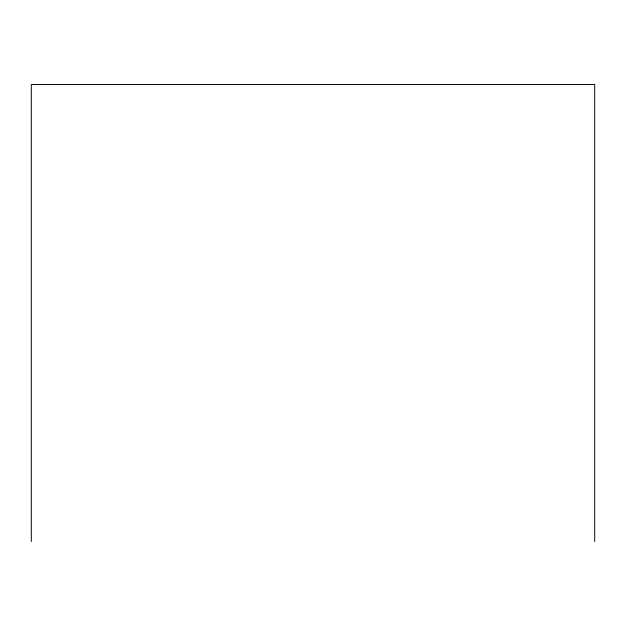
<?xml version="1.0" encoding="UTF-8"?>
<svg xmlns="http://www.w3.org/2000/svg" width="626" height="626" viewBox="0 0 626 626"><rect width="100%" height="100%" fill="white"/><g stroke="black" fill="none" stroke-linecap="round" stroke-linejoin="round"><path stroke-width="0.94" d="M594.7 541.521L594.7 84.479L31.3 84.479L31.3 541.521"/></g></svg>
